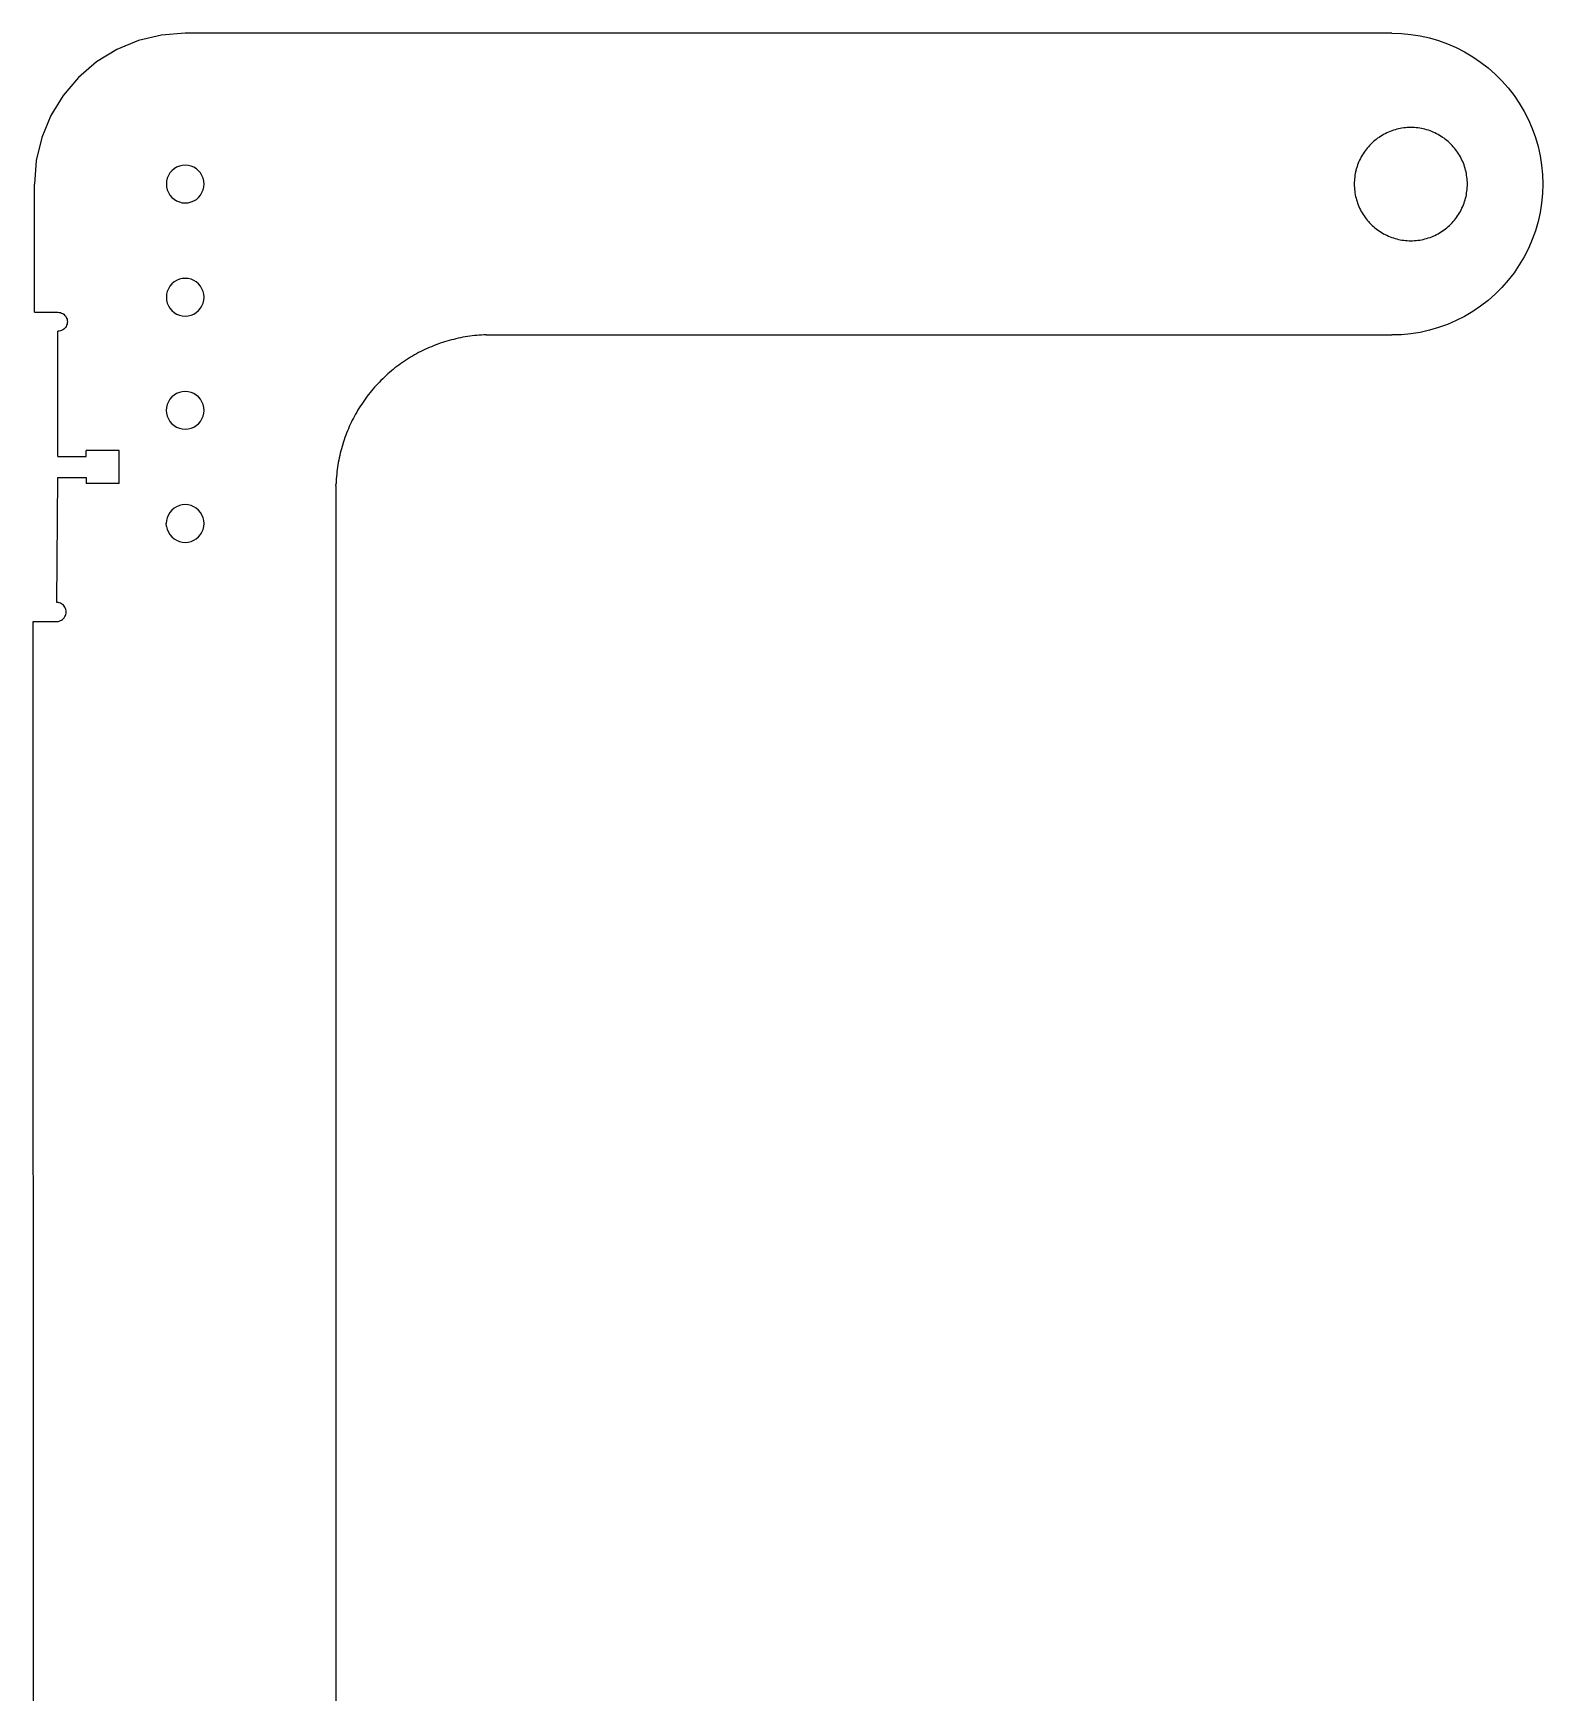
# Model space of a CAD drawing. Extents: x -24.7 to 24.7, y -45.9 to 45.9.
# Drawn here: x -24.73 to -4.71, y -23.93 to -1.93 of the extents above; entities that cross this region are included whole.
import ezdxf

# ---------------------------------------------------------------- set-up
doc = ezdxf.new("R2010")
doc.units = 0
doc.header["$MEASUREMENT"] = 0
doc.layers.get('0').update_dxf_attribs({"linetype": 'CONTINUOUS'})

msp = doc.modelspace()

# ---------------------------------------------------------------- linework, layer by layer
for p, q in [((-23.027, -1.952), (-23.332, -2.025)), ((-22.714, -1.927), (-23.027, -1.952)), ((-6.714, -1.928), (-6.589, -1.932)), ((-6.589, -1.932), (-6.464, -1.944)), ((-6.464, -1.944), (-6.339, -1.963)), ((-6.339, -1.963), (-6.217, -1.991)), ((-23.622, -2.145), (-23.89, -2.309)), ((-23.332, -2.025), (-23.622, -2.145)), ((-6.217, -1.991), (-6.096, -2.026)), ((-6.096, -2.026), (-5.978, -2.068)), ((-5.978, -2.068), (-5.863, -2.118)), ((-5.863, -2.118), (-5.751, -2.175)), ((-5.751, -2.175), (-5.643, -2.239)), ((-23.89, -2.309), (-24.128, -2.513)), ((-5.643, -2.239), (-5.539, -2.31)), ((-5.539, -2.31), (-5.439, -2.387)), ((-5.439, -2.387), (-5.345, -2.47)), ((-24.128, -2.513), (-24.332, -2.752)), ((-5.345, -2.47), (-5.256, -2.559)), ((-5.256, -2.559), (-5.173, -2.653)), ((-24.332, -2.752), (-24.496, -3.019)), ((-5.173, -2.653), (-5.096, -2.752)), ((-5.096, -2.752), (-5.026, -2.856)), ((-5.026, -2.856), (-4.962, -2.965)), ((-24.496, -3.019), (-24.616, -3.309)), ((-4.962, -2.965), (-4.905, -3.077)), ((-4.905, -3.077), (-4.855, -3.192)), ((-6.866, -3.295), (-6.886, -3.308)), ((-6.846, -3.282), (-6.866, -3.295)), ((-6.826, -3.271), (-6.846, -3.282)), ((-6.805, -3.26), (-6.826, -3.271)), ((-6.784, -3.249), (-6.805, -3.26)), ((-6.762, -3.24), (-6.784, -3.249)), ((-6.74, -3.231), (-6.762, -3.24)), ((-6.718, -3.222), (-6.74, -3.231)), ((-6.696, -3.215), (-6.718, -3.222)), ((-6.673, -3.208), (-6.696, -3.215)), ((-6.651, -3.201), (-6.673, -3.208)), ((-6.628, -3.196), (-6.651, -3.201)), ((-6.605, -3.191), (-6.628, -3.196)), ((-6.582, -3.187), (-6.605, -3.191)), ((-6.558, -3.184), (-6.582, -3.187)), ((-6.535, -3.181), (-6.558, -3.184)), ((-6.511, -3.179), (-6.535, -3.181)), ((-6.488, -3.178), (-6.511, -3.179)), ((-6.464, -3.178), (-6.488, -3.178)), ((-6.441, -3.178), (-6.464, -3.178)), ((-6.417, -3.179), (-6.441, -3.178)), ((-6.394, -3.181), (-6.417, -3.179)), ((-6.37, -3.184), (-6.394, -3.181)), ((-6.347, -3.187), (-6.37, -3.184)), ((-6.324, -3.191), (-6.347, -3.187)), ((-6.301, -3.196), (-6.324, -3.191)), ((-6.278, -3.201), (-6.301, -3.196)), ((-6.255, -3.208), (-6.278, -3.201)), ((-6.232, -3.215), (-6.255, -3.208)), ((-6.21, -3.222), (-6.232, -3.215)), ((-6.188, -3.231), (-6.21, -3.222)), ((-6.166, -3.24), (-6.188, -3.231)), ((-6.145, -3.249), (-6.166, -3.24)), ((-6.124, -3.26), (-6.145, -3.249)), ((-6.103, -3.271), (-6.124, -3.26)), ((-6.082, -3.282), (-6.103, -3.271)), ((-6.062, -3.295), (-6.082, -3.282)), ((-6.043, -3.308), (-6.062, -3.295)), ((-4.855, -3.192), (-4.812, -3.31)), ((-24.616, -3.309), (-24.69, -3.614)), ((-7.085, -3.506), (-7.097, -3.526)), ((-7.071, -3.487), (-7.085, -3.506)), ((-7.057, -3.468), (-7.071, -3.487)), ((-7.042, -3.45), (-7.057, -3.468)), ((-7.027, -3.432), (-7.042, -3.45)), ((-7.011, -3.414), (-7.027, -3.432)), ((-6.995, -3.398), (-7.011, -3.414)), ((-6.978, -3.381), (-6.995, -3.398)), ((-6.96, -3.365), (-6.978, -3.381)), ((-6.942, -3.35), (-6.96, -3.365)), ((-6.924, -3.335), (-6.942, -3.35)), ((-6.905, -3.321), (-6.924, -3.335)), ((-6.886, -3.308), (-6.905, -3.321)), ((-6.023, -3.321), (-6.043, -3.308)), ((-6.005, -3.335), (-6.023, -3.321)), ((-5.986, -3.35), (-6.005, -3.335)), ((-5.968, -3.365), (-5.986, -3.35)), ((-5.951, -3.381), (-5.968, -3.365)), ((-5.934, -3.398), (-5.951, -3.381)), ((-5.918, -3.415), (-5.934, -3.398)), ((-5.902, -3.432), (-5.918, -3.415)), ((-5.886, -3.45), (-5.902, -3.432)), ((-5.872, -3.468), (-5.886, -3.45)), ((-5.857, -3.487), (-5.872, -3.468)), ((-5.844, -3.506), (-5.857, -3.487)), ((-5.831, -3.526), (-5.844, -3.506)), ((-4.812, -3.31), (-4.777, -3.431)), ((-4.777, -3.431), (-4.75, -3.553)), ((-24.69, -3.614), (-24.714, -3.927)), ((-22.861, -3.725), (-22.891, -3.75)), ((-22.828, -3.704), (-22.861, -3.725)), ((-22.792, -3.689), (-22.828, -3.704)), ((-22.753, -3.68), (-22.792, -3.689)), ((-22.714, -3.677), (-22.753, -3.68)), ((-22.675, -3.68), (-22.714, -3.677)), ((-22.637, -3.689), (-22.675, -3.68)), ((-22.601, -3.705), (-22.637, -3.689)), ((-22.567, -3.725), (-22.601, -3.705)), ((-22.538, -3.75), (-22.567, -3.725)), ((-7.191, -3.741), (-7.184, -3.719)), ((-7.178, -3.696), (-7.184, -3.719)), ((-7.17, -3.674), (-7.178, -3.696)), ((-7.162, -3.652), (-7.17, -3.674)), ((-7.153, -3.63), (-7.162, -3.652)), ((-7.143, -3.609), (-7.153, -3.63)), ((-7.133, -3.587), (-7.143, -3.609)), ((-7.121, -3.567), (-7.133, -3.587)), ((-7.11, -3.546), (-7.121, -3.567)), ((-7.097, -3.526), (-7.11, -3.546)), ((-5.819, -3.546), (-5.831, -3.526)), ((-5.807, -3.567), (-5.819, -3.546)), ((-5.796, -3.587), (-5.807, -3.567)), ((-5.786, -3.609), (-5.796, -3.587)), ((-5.776, -3.63), (-5.786, -3.609)), ((-5.767, -3.652), (-5.776, -3.63)), ((-5.759, -3.674), (-5.767, -3.652)), ((-5.751, -3.696), (-5.759, -3.674)), ((-5.744, -3.719), (-5.751, -3.696)), ((-5.738, -3.741), (-5.744, -3.719)), ((-4.75, -3.553), (-4.73, -3.677)), ((-4.73, -3.677), (-4.718, -3.802)), ((-22.961, -3.888), (-22.964, -3.927)), ((-22.964, -3.927), (-22.961, -3.966)), ((-22.952, -3.85), (-22.961, -3.888)), ((-22.937, -3.814), (-22.952, -3.85)), ((-22.917, -3.78), (-22.937, -3.814)), ((-22.891, -3.75), (-22.917, -3.78)), ((-22.512, -3.78), (-22.538, -3.75)), ((-22.492, -3.814), (-22.512, -3.78)), ((-22.477, -3.85), (-22.492, -3.814)), ((-22.467, -3.888), (-22.477, -3.85)), ((-22.464, -3.927), (-22.467, -3.888)), ((-22.467, -3.966), (-22.464, -3.927)), ((-7.213, -3.881), (-7.214, -3.904)), ((-7.214, -3.904), (-7.214, -3.928)), ((-7.214, -3.928), (-7.214, -3.951)), ((-7.214, -3.951), (-7.213, -3.975)), ((-7.211, -3.857), (-7.213, -3.881)), ((-7.208, -3.834), (-7.211, -3.857)), ((-7.205, -3.811), (-7.208, -3.834)), ((-7.201, -3.787), (-7.205, -3.811)), ((-7.196, -3.764), (-7.201, -3.787)), ((-7.191, -3.741), (-7.196, -3.764)), ((-5.732, -3.764), (-5.738, -3.741)), ((-5.728, -3.787), (-5.732, -3.764)), ((-5.724, -3.811), (-5.728, -3.787)), ((-5.72, -3.834), (-5.724, -3.811)), ((-5.718, -3.857), (-5.72, -3.834)), ((-5.716, -3.881), (-5.718, -3.857)), ((-5.715, -3.904), (-5.716, -3.881)), ((-5.716, -3.975), (-5.714, -3.952)), ((-5.714, -3.928), (-5.715, -3.904)), ((-5.714, -3.952), (-5.714, -3.928)), ((-4.718, -3.802), (-4.714, -3.928)), ((-4.714, -3.928), (-4.718, -4.054)), ((-22.961, -3.966), (-22.952, -4.004)), ((-22.952, -4.004), (-22.937, -4.041)), ((-22.937, -4.041), (-22.917, -4.074)), ((-22.917, -4.074), (-22.891, -4.104)), ((-22.891, -4.104), (-22.861, -4.129)), ((-22.861, -4.129), (-22.828, -4.15)), ((-22.828, -4.15), (-22.792, -4.165)), ((-22.792, -4.165), (-22.753, -4.174)), ((-22.753, -4.174), (-22.714, -4.177)), ((-22.714, -4.177), (-22.675, -4.174)), ((-22.675, -4.174), (-22.637, -4.165)), ((-22.637, -4.165), (-22.601, -4.15)), ((-22.601, -4.15), (-22.567, -4.13)), ((-22.567, -4.13), (-22.538, -4.104)), ((-22.538, -4.104), (-22.512, -4.074)), ((-22.512, -4.074), (-22.492, -4.041)), ((-22.492, -4.041), (-22.477, -4.005)), ((-22.477, -4.005), (-22.467, -3.966)), ((-7.213, -3.975), (-7.211, -3.998)), ((-7.211, -3.998), (-7.208, -4.022)), ((-7.208, -4.022), (-7.205, -4.045)), ((-7.205, -4.045), (-7.201, -4.068)), ((-7.201, -4.068), (-7.196, -4.091)), ((-7.196, -4.091), (-7.191, -4.114)), ((-7.191, -4.114), (-7.185, -4.137)), ((-7.185, -4.137), (-7.178, -4.16)), ((-7.178, -4.16), (-7.17, -4.182)), ((-5.759, -4.182), (-5.751, -4.16)), ((-5.751, -4.16), (-5.744, -4.137)), ((-5.744, -4.137), (-5.738, -4.114)), ((-5.738, -4.114), (-5.732, -4.092)), ((-5.732, -4.092), (-5.728, -4.068)), ((-5.728, -4.068), (-5.724, -4.045)), ((-5.724, -4.045), (-5.72, -4.022)), ((-5.72, -4.022), (-5.718, -3.999)), ((-5.718, -3.999), (-5.716, -3.975)), ((-4.73, -4.179), (-4.75, -4.303)), ((-4.718, -4.054), (-4.73, -4.179)), ((-7.17, -4.182), (-7.162, -4.204)), ((-7.162, -4.204), (-7.153, -4.226)), ((-7.153, -4.226), (-7.143, -4.247)), ((-7.143, -4.247), (-7.133, -4.268)), ((-7.133, -4.268), (-7.122, -4.289)), ((-7.122, -4.289), (-7.11, -4.31)), ((-7.11, -4.31), (-7.098, -4.33)), ((-7.098, -4.33), (-7.085, -4.349)), ((-7.085, -4.349), (-7.071, -4.369)), ((-7.071, -4.369), (-7.057, -4.388)), ((-7.057, -4.388), (-7.042, -4.406)), ((-5.886, -4.406), (-5.872, -4.388)), ((-5.872, -4.388), (-5.858, -4.369)), ((-5.858, -4.369), (-5.844, -4.349)), ((-5.844, -4.349), (-5.831, -4.33)), ((-5.831, -4.33), (-5.819, -4.31)), ((-5.819, -4.31), (-5.807, -4.289)), ((-5.807, -4.289), (-5.796, -4.268)), ((-5.796, -4.268), (-5.786, -4.247)), ((-5.786, -4.247), (-5.776, -4.226)), ((-5.776, -4.226), (-5.767, -4.204)), ((-5.767, -4.204), (-5.759, -4.182)), ((-4.75, -4.303), (-4.777, -4.425)), ((-7.042, -4.406), (-7.027, -4.424)), ((-7.027, -4.424), (-7.011, -4.441)), ((-7.011, -4.441), (-6.995, -4.458)), ((-6.995, -4.458), (-6.978, -4.475)), ((-6.978, -4.475), (-6.96, -4.49)), ((-6.96, -4.49), (-6.942, -4.506)), ((-6.942, -4.506), (-6.924, -4.52)), ((-6.924, -4.52), (-6.905, -4.535)), ((-6.905, -4.535), (-6.886, -4.548)), ((-6.886, -4.548), (-6.866, -4.561)), ((-6.866, -4.561), (-6.846, -4.573)), ((-6.846, -4.573), (-6.826, -4.585)), ((-6.826, -4.585), (-6.805, -4.596)), ((-6.805, -4.596), (-6.784, -4.606)), ((-6.784, -4.606), (-6.762, -4.616)), ((-6.762, -4.616), (-6.74, -4.625)), ((-6.188, -4.625), (-6.166, -4.616)), ((-6.166, -4.616), (-6.145, -4.607)), ((-6.145, -4.607), (-6.124, -4.596)), ((-6.124, -4.596), (-6.103, -4.585)), ((-6.103, -4.585), (-6.083, -4.573)), ((-6.083, -4.573), (-6.062, -4.561)), ((-6.062, -4.561), (-6.043, -4.548)), ((-6.043, -4.548), (-6.023, -4.535)), ((-6.023, -4.535), (-6.005, -4.521)), ((-6.005, -4.521), (-5.986, -4.506)), ((-5.986, -4.506), (-5.968, -4.49)), ((-5.968, -4.49), (-5.951, -4.475)), ((-5.951, -4.475), (-5.934, -4.458)), ((-5.934, -4.458), (-5.918, -4.441)), ((-5.918, -4.441), (-5.902, -4.424)), ((-5.902, -4.424), (-5.886, -4.406)), ((-4.812, -4.546), (-4.855, -4.664)), ((-4.777, -4.425), (-4.812, -4.546)), ((-6.74, -4.625), (-6.718, -4.634)), ((-6.718, -4.634), (-6.696, -4.641)), ((-6.696, -4.641), (-6.674, -4.648)), ((-6.674, -4.648), (-6.651, -4.654)), ((-6.651, -4.654), (-6.628, -4.66)), ((-6.628, -4.66), (-6.605, -4.665)), ((-6.605, -4.665), (-6.582, -4.669)), ((-6.582, -4.669), (-6.558, -4.672)), ((-6.558, -4.672), (-6.535, -4.675)), ((-6.535, -4.675), (-6.511, -4.676)), ((-6.511, -4.676), (-6.488, -4.678)), ((-6.488, -4.678), (-6.464, -4.678)), ((-6.464, -4.678), (-6.441, -4.678)), ((-6.441, -4.678), (-6.417, -4.676)), ((-6.417, -4.676), (-6.394, -4.675)), ((-6.394, -4.675), (-6.37, -4.672)), ((-6.37, -4.672), (-6.347, -4.669)), ((-6.347, -4.669), (-6.324, -4.665)), ((-6.324, -4.665), (-6.301, -4.66)), ((-6.301, -4.66), (-6.278, -4.654)), ((-6.278, -4.654), (-6.255, -4.648)), ((-6.255, -4.648), (-6.233, -4.641)), ((-6.233, -4.641), (-6.21, -4.634)), ((-6.21, -4.634), (-6.188, -4.625)), ((-4.905, -4.78), (-4.962, -4.892)), ((-4.855, -4.664), (-4.905, -4.78)), ((-5.026, -5), (-5.096, -5.104)), ((-4.962, -4.892), (-5.026, -5)), ((-22.891, -5.25), (-22.917, -5.28)), ((-22.861, -5.225), (-22.891, -5.25)), ((-22.828, -5.204), (-22.861, -5.225)), ((-22.792, -5.189), (-22.828, -5.204)), ((-22.754, -5.18), (-22.792, -5.189)), ((-22.714, -5.177), (-22.754, -5.18)), ((-22.675, -5.18), (-22.714, -5.177)), ((-22.637, -5.189), (-22.675, -5.18)), ((-22.601, -5.205), (-22.637, -5.189)), ((-22.568, -5.225), (-22.601, -5.205)), ((-22.538, -5.25), (-22.568, -5.225)), ((-22.512, -5.28), (-22.538, -5.25)), ((-5.173, -5.203), (-5.257, -5.297)), ((-5.096, -5.104), (-5.173, -5.203)), ((-22.961, -5.388), (-22.964, -5.427)), ((-22.964, -5.427), (-22.961, -5.466)), ((-22.952, -5.35), (-22.961, -5.388)), ((-22.961, -5.466), (-22.952, -5.504)), ((-22.937, -5.314), (-22.952, -5.35)), ((-22.917, -5.28), (-22.937, -5.314)), ((-22.492, -5.314), (-22.512, -5.28)), ((-22.477, -5.35), (-22.492, -5.314)), ((-22.468, -5.388), (-22.477, -5.35)), ((-22.477, -5.505), (-22.468, -5.466)), ((-22.464, -5.427), (-22.468, -5.388)), ((-22.468, -5.466), (-22.464, -5.427)), ((-5.44, -5.469), (-5.539, -5.546)), ((-5.345, -5.386), (-5.44, -5.469)), ((-5.257, -5.297), (-5.345, -5.386)), ((-24.402, -5.627), (-24.386, -5.628)), ((-24.386, -5.628), (-24.37, -5.631)), ((-24.37, -5.631), (-24.354, -5.637)), ((-24.354, -5.637), (-24.339, -5.644)), ((-24.339, -5.644), (-24.326, -5.653)), ((-24.326, -5.653), (-24.314, -5.664)), ((-24.314, -5.664), (-24.303, -5.676)), ((-24.303, -5.676), (-24.294, -5.69)), ((-24.294, -5.69), (-24.287, -5.704)), ((-24.287, -5.704), (-24.281, -5.72)), ((-24.281, -5.72), (-24.278, -5.736)), ((-22.952, -5.504), (-22.937, -5.541)), ((-22.937, -5.541), (-22.917, -5.574)), ((-22.917, -5.574), (-22.891, -5.604)), ((-22.891, -5.604), (-22.861, -5.629)), ((-22.861, -5.629), (-22.828, -5.65)), ((-22.828, -5.65), (-22.792, -5.665)), ((-22.792, -5.665), (-22.754, -5.674)), ((-22.754, -5.674), (-22.714, -5.677)), ((-22.714, -5.677), (-22.675, -5.674)), ((-22.675, -5.674), (-22.637, -5.665)), ((-22.637, -5.665), (-22.601, -5.65)), ((-22.601, -5.65), (-22.568, -5.63)), ((-22.568, -5.63), (-22.538, -5.604)), ((-22.538, -5.604), (-22.512, -5.574)), ((-22.512, -5.574), (-22.492, -5.541)), ((-22.492, -5.541), (-22.477, -5.505)), ((-5.751, -5.681), (-5.863, -5.738)), ((-5.643, -5.617), (-5.751, -5.681)), ((-5.539, -5.546), (-5.643, -5.617)), ((-24.386, -5.876), (-24.402, -5.877)), ((-24.37, -5.873), (-24.386, -5.876)), ((-24.354, -5.868), (-24.37, -5.873)), ((-24.339, -5.86), (-24.354, -5.868)), ((-24.326, -5.851), (-24.339, -5.86)), ((-24.314, -5.841), (-24.326, -5.851)), ((-24.303, -5.828), (-24.314, -5.841)), ((-24.294, -5.815), (-24.303, -5.828)), ((-24.287, -5.8), (-24.294, -5.815)), ((-24.281, -5.785), (-24.287, -5.8)), ((-24.278, -5.769), (-24.281, -5.785)), ((-24.278, -5.736), (-24.277, -5.752)), ((-24.277, -5.752), (-24.278, -5.769)), ((-18.879, -5.937), (-18.91, -5.941)), ((-18.848, -5.934), (-18.879, -5.937)), ((-18.817, -5.932), (-18.848, -5.934)), ((-18.786, -5.93), (-18.817, -5.932)), ((-18.755, -5.928), (-18.786, -5.93)), ((-18.724, -5.927), (-18.755, -5.928)), ((-6.589, -5.924), (-6.715, -5.928)), ((-6.464, -5.912), (-6.589, -5.924)), ((-6.34, -5.893), (-6.464, -5.912)), ((-6.217, -5.865), (-6.34, -5.893)), ((-6.096, -5.83), (-6.217, -5.865)), ((-5.978, -5.788), (-6.096, -5.83)), ((-5.863, -5.738), (-5.978, -5.788)), ((-19.592, -6.148), (-19.62, -6.162)), ((-19.564, -6.134), (-19.592, -6.148)), ((-19.536, -6.12), (-19.564, -6.134)), ((-19.508, -6.107), (-19.536, -6.12)), ((-19.479, -6.095), (-19.508, -6.107)), ((-19.451, -6.083), (-19.479, -6.095)), ((-19.422, -6.071), (-19.451, -6.083)), ((-19.393, -6.06), (-19.422, -6.071)), ((-19.364, -6.049), (-19.393, -6.06)), ((-19.334, -6.038), (-19.364, -6.049)), ((-19.305, -6.028), (-19.334, -6.038)), ((-19.275, -6.019), (-19.305, -6.028)), ((-19.245, -6.01), (-19.275, -6.019)), ((-19.215, -6.001), (-19.245, -6.01)), ((-19.185, -5.993), (-19.215, -6.001)), ((-19.155, -5.986), (-19.185, -5.993)), ((-19.125, -5.978), (-19.155, -5.986)), ((-19.094, -5.972), (-19.125, -5.978)), ((-19.064, -5.965), (-19.094, -5.972)), ((-19.033, -5.959), (-19.064, -5.965)), ((-19.003, -5.954), (-19.033, -5.959)), ((-18.972, -5.949), (-19.003, -5.954)), ((-18.941, -5.945), (-18.972, -5.949)), ((-18.91, -5.941), (-18.941, -5.945)), ((-19.933, -6.365), (-19.957, -6.384)), ((-19.908, -6.346), (-19.933, -6.365)), ((-19.883, -6.327), (-19.908, -6.346)), ((-19.858, -6.309), (-19.883, -6.327)), ((-19.832, -6.291), (-19.858, -6.309)), ((-19.807, -6.273), (-19.832, -6.291)), ((-19.781, -6.256), (-19.807, -6.273)), ((-19.754, -6.239), (-19.781, -6.256)), ((-19.728, -6.223), (-19.754, -6.239)), ((-19.701, -6.207), (-19.728, -6.223)), ((-19.674, -6.192), (-19.701, -6.207)), ((-19.647, -6.176), (-19.674, -6.192)), ((-19.62, -6.162), (-19.647, -6.176)), ((-20.183, -6.598), (-20.204, -6.621)), ((-20.162, -6.575), (-20.183, -6.598)), ((-20.14, -6.552), (-20.162, -6.575)), ((-20.119, -6.53), (-20.14, -6.552)), ((-20.096, -6.508), (-20.119, -6.53)), ((-20.074, -6.487), (-20.096, -6.508)), ((-20.051, -6.465), (-20.074, -6.487)), ((-20.028, -6.444), (-20.051, -6.465)), ((-20.005, -6.424), (-20.028, -6.444)), ((-19.981, -6.404), (-20.005, -6.424)), ((-19.957, -6.384), (-19.981, -6.404)), ((-22.937, -6.814), (-22.952, -6.85)), ((-22.917, -6.78), (-22.937, -6.814)), ((-22.891, -6.75), (-22.917, -6.78)), ((-22.862, -6.725), (-22.891, -6.75)), ((-22.828, -6.704), (-22.862, -6.725)), ((-22.792, -6.689), (-22.828, -6.704)), ((-22.754, -6.68), (-22.792, -6.689)), ((-22.715, -6.677), (-22.754, -6.68)), ((-22.675, -6.68), (-22.715, -6.677)), ((-22.637, -6.689), (-22.675, -6.68)), ((-22.601, -6.705), (-22.637, -6.689)), ((-22.568, -6.725), (-22.601, -6.705)), ((-22.538, -6.75), (-22.568, -6.725)), ((-22.512, -6.78), (-22.538, -6.75)), ((-22.492, -6.814), (-22.512, -6.78)), ((-22.477, -6.85), (-22.492, -6.814)), ((-20.357, -6.817), (-20.374, -6.843)), ((-20.339, -6.792), (-20.357, -6.817)), ((-20.321, -6.766), (-20.339, -6.792)), ((-20.302, -6.741), (-20.321, -6.766)), ((-20.283, -6.717), (-20.302, -6.741)), ((-20.264, -6.692), (-20.283, -6.717)), ((-20.244, -6.668), (-20.264, -6.692)), ((-20.224, -6.644), (-20.244, -6.668)), ((-20.204, -6.621), (-20.224, -6.644)), ((-22.962, -6.888), (-22.965, -6.927)), ((-22.965, -6.927), (-22.962, -6.966)), ((-22.962, -6.966), (-22.952, -7.004)), ((-22.952, -6.85), (-22.962, -6.888)), ((-22.952, -7.004), (-22.937, -7.041)), ((-22.492, -7.041), (-22.477, -7.005)), ((-22.468, -6.888), (-22.477, -6.85)), ((-22.477, -7.005), (-22.468, -6.966)), ((-22.465, -6.927), (-22.468, -6.888)), ((-22.468, -6.966), (-22.465, -6.927)), ((-20.485, -7.03), (-20.499, -7.058)), ((-20.47, -7.003), (-20.485, -7.03)), ((-20.455, -6.976), (-20.47, -7.003)), ((-20.44, -6.949), (-20.455, -6.976)), ((-20.424, -6.922), (-20.44, -6.949)), ((-20.408, -6.895), (-20.424, -6.922)), ((-20.391, -6.869), (-20.408, -6.895)), ((-20.374, -6.843), (-20.391, -6.869)), ((-22.937, -7.041), (-22.917, -7.074)), ((-22.917, -7.074), (-22.891, -7.104)), ((-22.891, -7.104), (-22.862, -7.129)), ((-22.862, -7.129), (-22.828, -7.15)), ((-22.828, -7.15), (-22.792, -7.165)), ((-22.792, -7.165), (-22.754, -7.174)), ((-22.754, -7.174), (-22.715, -7.177)), ((-22.715, -7.177), (-22.675, -7.174)), ((-22.675, -7.174), (-22.637, -7.165)), ((-22.637, -7.165), (-22.601, -7.15)), ((-22.601, -7.15), (-22.568, -7.13)), ((-22.568, -7.13), (-22.538, -7.104)), ((-22.538, -7.104), (-22.512, -7.074)), ((-22.512, -7.074), (-22.492, -7.041)), ((-20.586, -7.258), (-20.597, -7.287)), ((-20.575, -7.229), (-20.586, -7.258)), ((-20.563, -7.2), (-20.575, -7.229)), ((-20.551, -7.171), (-20.563, -7.2)), ((-20.539, -7.143), (-20.551, -7.171)), ((-20.526, -7.114), (-20.539, -7.143)), ((-20.513, -7.086), (-20.526, -7.114)), ((-20.499, -7.058), (-20.513, -7.086)), ((-20.651, -7.465), (-20.659, -7.496)), ((-20.643, -7.435), (-20.651, -7.465)), ((-20.635, -7.405), (-20.643, -7.435)), ((-20.626, -7.376), (-20.635, -7.405)), ((-20.617, -7.346), (-20.626, -7.376)), ((-20.607, -7.316), (-20.617, -7.346)), ((-20.597, -7.287), (-20.607, -7.316)), ((-20.695, -7.679), (-20.699, -7.71)), ((-20.69, -7.648), (-20.695, -7.679)), ((-20.685, -7.617), (-20.69, -7.648)), ((-20.679, -7.587), (-20.685, -7.617)), ((-20.673, -7.556), (-20.679, -7.587)), ((-20.666, -7.526), (-20.673, -7.556)), ((-20.659, -7.496), (-20.666, -7.526)), ((-24.418, -9.475), (-24.402, -7.818)), ((-20.716, -7.927), (-20.715, -7.896)), ((-20.713, -7.865), (-20.715, -7.896)), ((-20.711, -7.834), (-20.713, -7.865)), ((-20.709, -7.803), (-20.711, -7.834)), ((-20.706, -7.772), (-20.709, -7.803)), ((-20.703, -7.741), (-20.706, -7.772)), ((-20.699, -7.71), (-20.703, -7.741)), ((-22.952, -8.35), (-22.962, -8.388)), ((-22.937, -8.314), (-22.952, -8.35)), ((-22.917, -8.28), (-22.937, -8.314)), ((-22.891, -8.25), (-22.917, -8.28)), ((-22.862, -8.225), (-22.891, -8.25)), ((-22.828, -8.204), (-22.862, -8.225)), ((-22.792, -8.189), (-22.828, -8.204)), ((-22.754, -8.18), (-22.792, -8.189)), ((-22.715, -8.177), (-22.754, -8.18)), ((-22.676, -8.18), (-22.715, -8.177)), ((-22.637, -8.189), (-22.676, -8.18)), ((-22.601, -8.205), (-22.637, -8.189)), ((-22.568, -8.225), (-22.601, -8.205)), ((-22.538, -8.25), (-22.568, -8.225)), ((-22.512, -8.28), (-22.538, -8.25)), ((-22.492, -8.314), (-22.512, -8.28)), ((-22.477, -8.35), (-22.492, -8.314)), ((-22.468, -8.388), (-22.477, -8.35)), ((-22.962, -8.388), (-22.965, -8.427)), ((-22.962, -8.466), (-22.965, -8.427)), ((-22.962, -8.466), (-22.952, -8.504)), ((-22.952, -8.504), (-22.937, -8.541)), ((-22.937, -8.541), (-22.917, -8.574)), ((-22.917, -8.574), (-22.891, -8.604)), ((-22.538, -8.604), (-22.512, -8.574)), ((-22.512, -8.574), (-22.492, -8.541)), ((-22.492, -8.541), (-22.477, -8.505)), ((-22.477, -8.505), (-22.468, -8.466)), ((-22.465, -8.427), (-22.468, -8.388)), ((-22.468, -8.466), (-22.465, -8.427)), ((-22.891, -8.604), (-22.862, -8.629)), ((-22.862, -8.629), (-22.828, -8.65)), ((-22.828, -8.65), (-22.792, -8.665)), ((-22.792, -8.665), (-22.754, -8.674)), ((-22.754, -8.674), (-22.715, -8.677)), ((-22.715, -8.677), (-22.676, -8.674)), ((-22.676, -8.674), (-22.637, -8.665)), ((-22.637, -8.665), (-22.601, -8.65)), ((-22.601, -8.65), (-22.568, -8.63)), ((-22.568, -8.63), (-22.538, -8.604)), ((-24.401, -9.476), (-24.418, -9.475)), ((-24.385, -9.479), (-24.401, -9.476)), ((-24.37, -9.484), (-24.385, -9.479)), ((-24.355, -9.492), (-24.37, -9.484)), ((-24.342, -9.501), (-24.355, -9.492)), ((-24.329, -9.511), (-24.342, -9.501)), ((-24.318, -9.524), (-24.329, -9.511)), ((-24.329, -9.688), (-24.318, -9.676)), ((-24.309, -9.537), (-24.318, -9.524)), ((-24.318, -9.676), (-24.309, -9.662)), ((-24.302, -9.552), (-24.309, -9.537)), ((-24.309, -9.662), (-24.302, -9.648)), ((-24.297, -9.567), (-24.302, -9.552)), ((-24.302, -9.648), (-24.297, -9.632)), ((-24.294, -9.583), (-24.297, -9.567)), ((-24.297, -9.632), (-24.294, -9.616)), ((-24.293, -9.6), (-24.294, -9.583)), ((-24.294, -9.616), (-24.293, -9.6)), ((-24.418, -9.725), (-24.401, -9.724)), ((-24.401, -9.724), (-24.385, -9.721)), ((-24.385, -9.721), (-24.37, -9.715)), ((-24.37, -9.715), (-24.355, -9.708)), ((-24.355, -9.708), (-24.342, -9.699)), ((-24.342, -9.699), (-24.329, -9.688))]:
    msp.add_line(p, q)
at = {"color": 1}
for p, q in [((-6.714, -1.928), (-22.714, -1.927)), ((-24.714, -5.627), (-24.402, -5.627)), ((-18.724, -5.927), (-6.715, -5.928)), ((-23.59, -7.458), (-24.027, -7.458)), ((-24.402, -7.537), (-24.027, -7.537)), ((-24.402, -7.818), (-24.027, -7.818)), ((-23.59, -7.896), (-24.027, -7.896)), ((-24.73, -9.725), (-24.418, -9.725))]:
    msp.add_line(p, q, dxfattribs=at)
at = {"color": 3}
for p, q in [((-24.714, -5.627), (-24.714, -3.927)), ((-24.402, -7.537), (-24.402, -5.877)), ((-24.027, -7.537), (-24.027, -7.458)), ((-23.59, -7.896), (-23.59, -7.458)), ((-24.027, -7.818), (-24.027, -7.896)), ((-20.716, -7.927), (-20.718, -39.927)), ((-24.717, -41.379), (-24.73, -9.725))]:
    msp.add_line(p, q, dxfattribs=at)

doc.saveas('drawing.dxf')
